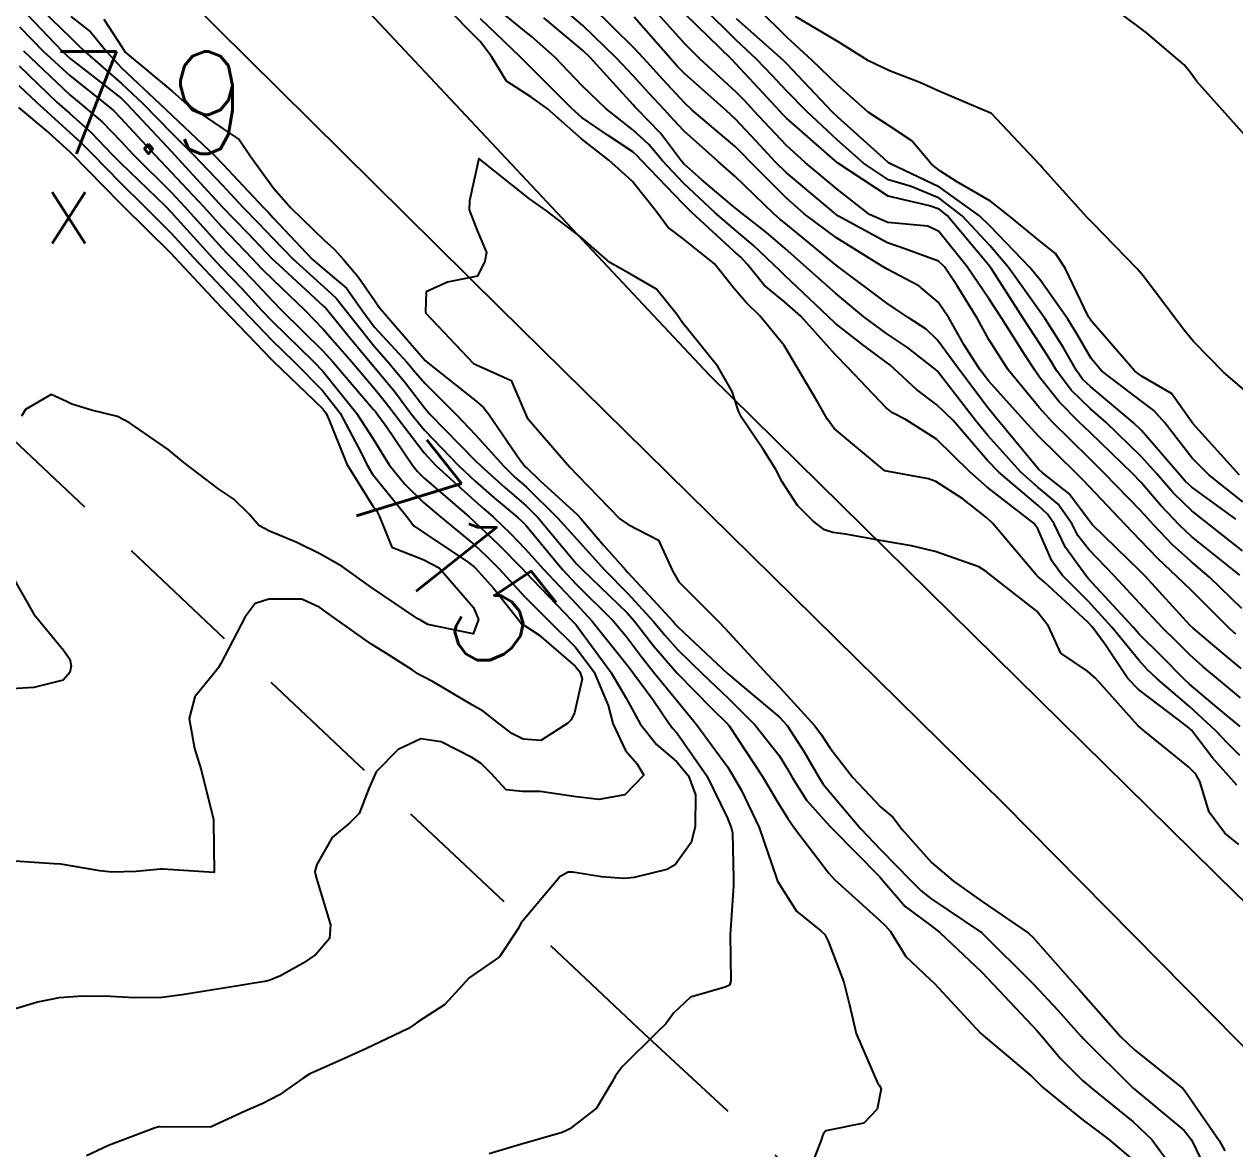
# Model space of a CAD drawing. Header units: metres. Extents: x 298520 to 308411, y 7433745 to 7450750.
# Drawn here: x 300454.88 to 300502.16, y 7448755.3 to 7448799.23 of the extents above; entities that cross this region are included whole.
import ezdxf
from ezdxf.enums import TextEntityAlignment as Align

# ---------------------------------------------------------------- set-up
doc = ezdxf.new("R2010")
doc.units = ezdxf.units.M
doc.header["$LTSCALE"] = 10
doc.linetypes.add('DASHED', pattern=[0.75, 0.5, -0.25])
for name, color, linetype in [('Cotas', 45, 'Continuous'), ('Curvas de Nivel 1m', 11, 'Continuous'), ('Curvas de Nivel 5m', 15, 'Continuous'), ('Linha Férrea', 251, 'TRACKS'), ('Pontos Cotados', 45, 'Continuous'), ('Vias Secundárias', 230, 'DASHED')]:
    doc.layers.add(name, color=color, linetype=linetype)
doc.styles.add('Style-STANDARD', font='STANDARD.shx')
doc.linetypes.add('TRACKS', pattern='A,0.15,[130,ltypeshp.shx,S=0.25,R=0,X=0,Y=0],0.15', length=0.3)

# ---------------------------------------------------------------- blocks, each defined once
blk = doc.blocks.new('ELVTXT_82')
at = {"layer": 'Pontos Cotados', "linetype": 'Continuous', "style": 'Style-STANDARD'}
for s, height, p in [('717.9', 4, (0, 4)), ('x', 3, (0, 0))]:
    blk.add_text(s, height=height, dxfattribs=at).set_placement(p, align=Align.MIDDLE_CENTER)

msp = doc.modelspace()

# ---------------------------------------------------------------- linework, layer by layer
at = {"layer": 'Curvas de Nivel 1m', "flags": 128}
for points, elevation in [([(300454.71, 7448799.904), (300456.365, 7448798.173), (300456.689, 7448797.876), (300457.847, 7448796.981), (300458.666, 7448796.339), (300458.877, 7448796.138), (300460.644, 7448794.245), (300460.757, 7448794.119), (300462.613, 7448792.1), (300463.601, 7448791.083), (300464.571, 7448790.07), (300464.828, 7448789.83), (300466.575, 7448788.221), (300466.661, 7448788.136), (300466.735, 7448788.048), (300467.564, 7448787.033), (300468.398, 7448786.031), (300468.541, 7448785.859), (300469.365, 7448784.852), (300470, 7448784.008), (300470.513, 7448783.371), (300471.836, 7448781.987), (300472.487, 7448781.378), (300473.237, 7448780.725), (300474.167, 7448779.955), (300474.329, 7448779.81), (300474.47, 7448779.656), (300475.907, 7448777.935), (300476.444, 7448777.361), (300477.891, 7448775.915), (300478.417, 7448775.289), (300479.008, 7448774.5), (300479.489, 7448773.894), (300480.387, 7448772.798), (300481.143, 7448771.872), (300482.356, 7448770.203), (300482.574, 7448769.858), (300482.899, 7448769.303), (300483.591, 7448767.847), (300484.265, 7448765.879), (300484.274, 7448765.84), (300484.302, 7448765.754), (300485.046, 7448764.584), (300485.992, 7448763.814), (300486.148, 7448763.678), (300486.279, 7448763.409), (300486.892, 7448761.804), (300487.12, 7448760.931), (300487.375, 7448759.799), (300488.214, 7448757.878), (300488.246, 7448757.822), (300488.27, 7448757.789), (300488.35, 7448757.649), (300488.199, 7448756.852), (300487.679, 7448756.307), (300486.186, 7448755.997), (300486.101, 7448755.894), (300486.065, 7448755.812), (300486.003, 7448755.635), (300485.304, 7448753.823)], 711), ([(300502.24, 7448769.509), (300502.143, 7448769.623), (300501.297, 7448770.571), (300500.469, 7448771.649), (300500.374, 7448771.75), (300499.969, 7448772.064), (300498.396, 7448773.237), (300497.991, 7448773.674), (300497.097, 7448775.002), (300496.598, 7448775.688), (300496.426, 7448775.878), (300494.727, 7448777.438), (300494.452, 7448777.675), (300494.408, 7448777.72), (300494.124, 7448778.055), (300492.698, 7448779.738), (300492.475, 7448779.949), (300491.542, 7448780.69), (300490.489, 7448781.37), (300490.199, 7448781.473), (300488.493, 7448781.79), (300486.517, 7448783.436), (300486.236, 7448783.813), (300485.864, 7448784.482), (300485.07, 7448785.825), (300484.556, 7448786.674), (300483.615, 7448787.844), (300483.08, 7448788.354), (300482.584, 7448788.932), (300481.845, 7448789.867), (300480.603, 7448790.864), (300480.016, 7448791.298), (300479.583, 7448791.895), (300478.631, 7448793.1), (300477.713, 7448793.919), (300476.651, 7448794.758), (300475.302, 7448795.944), (300474.667, 7448796.395), (300473.718, 7448797.009), (300473.126, 7448797.973), (300472.691, 7448798.551), (300471.262, 7448799.995)], 708), ([(300502.407, 7448774.066), (300501.556, 7448774.775), (300500.531, 7448775.639), (300500.424, 7448775.743), (300498.666, 7448777.667), (300498.56, 7448777.775), (300498.455, 7448777.878), (300496.594, 7448779.689), (300496.475, 7448779.85), (300495.681, 7448780.898), (300494.644, 7448781.718), (300494.495, 7448781.848), (300492.93, 7448783.736), (300492.528, 7448784.234), (300491.381, 7448785.752), (300490.554, 7448786.888), (300490.112, 7448787.32), (300489.406, 7448787.777), (300488.904, 7448788.113), (300488.578, 7448788.339), (300486.608, 7448789.81), (300486.593, 7448789.822), (300486.545, 7448789.859), (300484.609, 7448791.444), (300484.396, 7448791.619), (300484.146, 7448791.837), (300482.634, 7448793.294), (300481.984, 7448793.867), (300480.655, 7448795.05), (300480.258, 7448795.485), (300479.891, 7448795.892), (300479.29, 7448796.521), (300478.676, 7448797.198), (300477.997, 7448797.917), (300476.702, 7448799.18), (300475.813, 7448799.939)], 712), ([(300502.204, 7448775.406), (300501.961, 7448775.625), (300500.445, 7448777.135), (300499.911, 7448777.648), (300499.156, 7448778.356), (300498.467, 7448779.072), (300497.888, 7448779.676), (300496.488, 7448781.163), (300496.233, 7448781.437), (300495.962, 7448781.698), (300494.514, 7448783.128), (300493.963, 7448783.726), (300492.539, 7448785.301), (300492.2, 7448785.743), (300491.584, 7448786.719), (300490.996, 7448787.756), (300490.572, 7448788.373), (300489.823, 7448789.009), (300488.592, 7448789.668), (300488.364, 7448789.792), (300486.604, 7448790.89), (300485.343, 7448791.823), (300484.622, 7448792.459), (300483.233, 7448793.851), (300482.946, 7448794.155), (300482.649, 7448794.452), (300480.972, 7448795.877), (300480.666, 7448796.166), (300479.837, 7448797.055), (300479.073, 7448797.904), (300478.689, 7448798.311), (300477.052, 7448799.927)], 713), ([(300502.203, 7448779.895), (300500.488, 7448781.152), (300500.231, 7448781.384), (300500.003, 7448781.647), (300498.518, 7448783.355), (300498.196, 7448783.673), (300496.537, 7448785.061), (300496.213, 7448785.369), (300495.982, 7448785.698), (300495.461, 7448786.615), (300494.754, 7448787.717), (300494.567, 7448787.993), (300493.325, 7448789.733), (300492.601, 7448790.593), (300491.517, 7448791.751), (300490.623, 7448792.438), (300489.522, 7448792.885), (300488.633, 7448793.156), (300487.665, 7448793.8), (300486.652, 7448794.703), (300485.45, 7448795.822), (300484.671, 7448796.613), (300484.084, 7448797.246), (300483.492, 7448797.848), (300482.694, 7448798.607), (300481.411, 7448799.873)], 717), ([(300502.345, 7448781.621), (300500.523, 7448783.64), (300499.69, 7448784.808), (300498.541, 7448785.475), (300498.255, 7448785.673), (300496.562, 7448787.637), (300496.54, 7448787.668), (300496.528, 7448787.691), (300496.454, 7448787.803), (300495.533, 7448789.706), (300495.162, 7448790.275), (300494.603, 7448790.722), (300493.366, 7448791.732), (300492.622, 7448792.316), (300491.297, 7448793.089), (300490.639, 7448793.501), (300490.311, 7448793.765), (300489.548, 7448794.673), (300488.658, 7448795.26), (300487.839, 7448795.798), (300486.673, 7448796.831), (300485.645, 7448797.82), (300484.696, 7448798.705), (300483.54, 7448799.848)], 719), ([(300456.707, 7448799.534), (300457.47, 7448798.928), (300458.104, 7448798.149), (300458.684, 7448797.522), (300460.179, 7448796.125), (300460.658, 7448795.659), (300462.309, 7448794.103), (300462.638, 7448793.77), (300464.228, 7448792.076), (300464.418, 7448791.88), (300464.609, 7448791.673), (300466.122, 7448790.055), (300466.589, 7448789.662), (300467.47, 7448788.925), (300468.097, 7448788.035), (300468.563, 7448787.399), (300469.84, 7448786.011), (300470.161, 7448785.627), (300470.535, 7448785.193), (300471.745, 7448783.988), (300472.511, 7448783.192), (300473.611, 7448781.963), (300474.061, 7448781.529), (300474.485, 7448781.155), (300475.716, 7448779.938), (300476.465, 7448779.112), (300477.545, 7448777.919), (300478.439, 7448777.003), (300479.457, 7448775.894), (300479.895, 7448775.365), (300480.412, 7448774.792), (300481.354, 7448773.87), (300482.388, 7448772.889), (300483.428, 7448771.849), (300484.361, 7448770.667), (300484.682, 7448770.161), (300484.867, 7448769.832), (300485.44, 7448768.92), (300486.334, 7448767.918), (300486.441, 7448767.809), (300488.305, 7448765.923), (300488.418, 7448765.788), (300489.289, 7448764.771), (300490.286, 7448764.02), (300490.642, 7448763.756), (300492.268, 7448762.215), (300492.731, 7448761.735), (300494.237, 7448760.137), (300494.435, 7448759.918), (300494.61, 7448759.714), (300495.352, 7448758.831), (300496.216, 7448757.973), (300496.55, 7448757.687), (300498.193, 7448756.36), (300498.922, 7448755.663), (300500.166, 7448753.968)], 709), ([(300457.986, 7448799.431), (300458.695, 7448798.347), (300458.824, 7448798.139), (300460.67, 7448796.596), (300461.231, 7448796.114), (300462.653, 7448795.142), (300463.282, 7448794.723), (300463.705, 7448794.084), (300464.624, 7448792.81), (300465.297, 7448792.063), (300466.6, 7448790.79), (300466.99, 7448790.437), (300467.345, 7448790.039), (300467.922, 7448789.365), (300468.577, 7448788.427), (300468.734, 7448788.187), (300468.875, 7448788.025), (300470.544, 7448786.095), (300470.64, 7448785.999), (300472.528, 7448784.502), (300472.814, 7448784.263), (300473.034, 7448783.972), (300474.25, 7448782.2), (300474.452, 7448781.951), (300474.472, 7448781.93), (300474.493, 7448781.912), (300475.021, 7448781.411), (300476.474, 7448780.076), (300476.617, 7448779.929), (300477.517, 7448778.865), (300478.361, 7448777.911), (300478.451, 7448777.811), (300480.24, 7448775.883), (300480.324, 7448775.784), (300480.421, 7448775.68), (300482.361, 7448773.86), (300482.402, 7448773.824), (300482.612, 7448773.646), (300484.378, 7448772.163), (300484.675, 7448771.835), (300485.345, 7448770.808), (300485.914, 7448769.817), (300486.087, 7448769.551), (300486.347, 7448769.226), (300487.559, 7448767.798), (300488.321, 7448766.99), (300489.527, 7448765.772), (300489.914, 7448765.381), (300490.296, 7448765.08), (300492.283, 7448763.74), (300494.254, 7448761.785), (300494.318, 7448761.719), (300495.251, 7448760.713), (300496.168, 7448759.691), (300496.199, 7448759.657), (300496.232, 7448759.623), (300498.199, 7448757.67), (300498.264, 7448757.617), (300500.188, 7448756.022), (300500.474, 7448755.646), (300501.028, 7448754.494)], 708), ([(300502.363, 7448770.67), (300501.883, 7448771.142), (300501.427, 7448771.634), (300500.387, 7448772.589), (300499.129, 7448773.663), (300498.751, 7448774.01), (300498.41, 7448774.393), (300497.36, 7448775.681), (300496.438, 7448776.694), (300495.424, 7448777.705), (300495.017, 7448778.27), (300494.471, 7448779.518), (300494.331, 7448779.721), (300492.487, 7448781.142), (300491.813, 7448781.747), (300490.512, 7448783.017), (300489.322, 7448783.778), (300488.789, 7448784.05), (300488.528, 7448784.256), (300487.056, 7448785.805), (300486.551, 7448786.329), (300485.217, 7448787.824), (300484.579, 7448788.391), (300483.778, 7448789.035), (300483.116, 7448789.852), (300482.866, 7448790.126), (300482.598, 7448790.363), (300480.962, 7448791.877), (300480.618, 7448792.216), (300478.987, 7448793.905), (300478.824, 7448794.087), (300478.646, 7448794.247), (300477.684, 7448794.888), (300476.66, 7448795.59), (300476.27, 7448795.934), (300474.679, 7448797.532), (300474.466, 7448797.738), (300474.254, 7448797.956), (300472.705, 7448799.436)], 709), ([(300502.392, 7448772.913), (300501.529, 7448773.633), (300500.909, 7448774.143), (300500.412, 7448774.592), (300499.882, 7448775.112), (300499.338, 7448775.656), (300498.437, 7448776.616), (300497.446, 7448777.68), (300496.463, 7448778.708), (300496.038, 7448779.265), (300495.806, 7448779.7), (300495.259, 7448780.487), (300494.487, 7448781.138), (300493.801, 7448781.727), (300492.514, 7448783.168), (300492.038, 7448783.745), (300490.542, 7448785.686), (300490.504, 7448785.722), (300490.459, 7448785.761), (300489.375, 7448786.602), (300488.563, 7448787.154), (300487.674, 7448787.799), (300486.582, 7448788.713), (300485.336, 7448789.823), (300484.599, 7448790.476), (300483.866, 7448791.101), (300482.904, 7448791.856), (300482.616, 7448792.088), (300481.349, 7448793.156), (300480.641, 7448793.776), (300480.551, 7448793.881), (300479.736, 7448794.976), (300478.827, 7448795.908), (300478.746, 7448795.991), (300478.665, 7448796.077), (300476.985, 7448797.927), (300476.687, 7448798.217), (300475.175, 7448799.476)], 711), ([(300502.435, 7448776.405), (300501.177, 7448777.633), (300500.459, 7448778.244), (300499.716, 7448778.902), (300499, 7448779.662), (300498.751, 7448779.942), (300498.479, 7448780.238), (300497.072, 7448781.684), (300496.501, 7448782.249), (300495.018, 7448783.713), (300494.779, 7448783.969), (300494.528, 7448784.253), (300493.313, 7448785.732), (300492.555, 7448786.914), (300492.097, 7448787.745), (300491.319, 7448789.015), (300490.819, 7448789.758), (300490.595, 7448789.977), (300489.281, 7448790.461), (300488.602, 7448790.694), (300486.685, 7448791.736), (300486.613, 7448791.781), (300486.576, 7448791.81), (300484.637, 7448793.432), (300484.221, 7448793.836), (300483.469, 7448794.666), (300482.659, 7448795.517), (300482.291, 7448795.864), (300480.677, 7448797.296), (300480.386, 7448797.59), (300480.12, 7448797.888), (300478.707, 7448799.508)], 714), ([(300502.463, 7448778.663), (300501.228, 7448779.632), (300500.479, 7448780.226), (300499.755, 7448780.92), (300499.115, 7448781.661), (300498.503, 7448782.348), (300497.126, 7448783.684), (300496.528, 7448784.202), (300495.768, 7448784.934), (300495.194, 7448785.71), (300494.949, 7448786.116), (300494.553, 7448786.741), (300493.91, 7448787.727), (300492.659, 7448789.673), (300492.613, 7448789.74), (300492.593, 7448789.764), (300490.924, 7448791.757), (300490.617, 7448792.01), (300490.245, 7448792.139), (300488.624, 7448792.512), (300486.643, 7448793.81), (300484.66, 7448795.561), (300484.525, 7448795.696), (300484.398, 7448795.834), (300483.562, 7448796.737), (300482.681, 7448797.679), (300482.505, 7448797.862), (300480.709, 7448799.607)], 716), ([(300502.482, 7448780.573), (300501.155, 7448781.633), (300500.502, 7448782.278), (300499.432, 7448783.656), (300499.007, 7448784.143), (300498.531, 7448784.498), (300496.951, 7448785.686), (300496.548, 7448786.172), (300495.993, 7448787.135), (300495.636, 7448787.704), (300494.585, 7448789.202), (300494.161, 7448789.724), (300492.609, 7448791.342), (300492.19, 7448791.744), (300490.63, 7448792.869), (300488.695, 7448793.789), (300488.661, 7448793.808), (300488.643, 7448793.821), (300488.443, 7448793.994), (300486.661, 7448795.596), (300486.44, 7448795.812), (300484.681, 7448797.669), (300484.604, 7448797.754), (300484.521, 7448797.832), (300482.707, 7448799.445)], 718), ([(300502.655, 7448794.78), (300501.9, 7448795.628), (300500.676, 7448796.996), (300500.413, 7448797.377), (300500.187, 7448797.647), (300498.701, 7448798.905), (300497.679, 7448799.68)], 721), ([(300454.702, 7448799.125), (300455.621, 7448798.181), (300456.679, 7448797.209), (300458.018, 7448796.15), (300458.37, 7448795.854), (300458.657, 7448795.563), (300459.976, 7448794.127), (300460.633, 7448793.441), (300461.876, 7448792.107), (300462.605, 7448791.315), (300463.196, 7448790.688), (300463.787, 7448790.082), (300464.179, 7448789.667), (300464.585, 7448789.258), (300465.841, 7448788.057), (300466.562, 7448787.322), (300467.674, 7448786.039), (300468.533, 7448785.026), (300468.981, 7448784.477), (300469.331, 7448784.018), (300470.5, 7448782.489), (300470.958, 7448781.995), (300472.479, 7448780.608), (300472.816, 7448780.314), (300473.213, 7448779.969), (300473.864, 7448779.356), (300474.461, 7448778.723), (300475.16, 7448777.943), (300476.433, 7448776.595), (300477.051, 7448775.924), (300478.406, 7448774.231), (300478.547, 7448774.05), (300478.657, 7448773.906), (300479.432, 7448772.85), (300480.079, 7448771.884), (300480.212, 7448771.723), (300480.37, 7448771.55), (300481.54, 7448769.868), (300482.337, 7448768.238), (300482.491, 7448767.858), (300482.55, 7448767.637), (300482.581, 7448765.857), (300482.582, 7448765.576), (300482.46, 7448763.858), (300482.453, 7448763.686), (300482.479, 7448761.858), (300482.426, 7448761.692), (300482.259, 7448761.614), (300480.9, 7448761.227), (300480.244, 7448760.599), (300479.938, 7448760.184), (300479.624, 7448759.889), (300478.219, 7448758.49), (300477.975, 7448758.153), (300477.849, 7448757.914), (300477.231, 7448756.886), (300476.185, 7448756.082), (300476.089, 7448756.027), (300475.887, 7448755.934), (300474.178, 7448755.446), (300473.036, 7448755.11)], 712), ([(300454.855, 7448798.188), (300456.667, 7448796.469), (300457.033, 7448796.164), (300457.921, 7448795.417), (300458.648, 7448794.66), (300459.14, 7448794.135), (300460.621, 7448792.667), (300461.146, 7448792.115), (300462.597, 7448790.501), (300462.79, 7448790.292), (300462.985, 7448790.094), (300463.778, 7448789.275), (300464.576, 7448788.422), (300464.923, 7448788.066), (300466.549, 7448786.473), (300466.939, 7448786.046), (300468.524, 7448784.185), (300468.597, 7448784.102), (300468.648, 7448784.028), (300469.014, 7448783.524), (300470.044, 7448782.007), (300470.243, 7448781.756), (300470.488, 7448781.517), (300472.265, 7448779.982), (300472.471, 7448779.794), (300473.4, 7448778.903), (300474.347, 7448777.952), (300474.451, 7448777.844), (300476.283, 7448775.931), (300476.421, 7448775.776), (300477.795, 7448773.916), (300478.388, 7448772.908), (300478.933, 7448771.902), (300479.57, 7448771.097), (300480.358, 7448770.436), (300480.829, 7448769.875), (300481.094, 7448769.124), (300481.085, 7448767.872), (300480.93, 7448767.268), (300480.311, 7448766.4), (300479.981, 7448766.211), (300478.699, 7448765.904), (300478.302, 7448765.857), (300477.433, 7448765.919), (300476.306, 7448766.108), (300476.125, 7448766.113), (300475.814, 7448765.937), (300474.285, 7448764.129), (300474.228, 7448764.016), (300474.206, 7448763.961), (300473.438, 7448762.802), (300472.263, 7448761.98), (300471.303, 7448760.934), (300470.237, 7448760.251), (300470.094, 7448760.143), (300469.891, 7448760.005), (300468.225, 7448759.2), (300467.42, 7448758.839), (300466.216, 7448758.311), (300466.041, 7448758.225), (300465.776, 7448758.054), (300464.852, 7448757.414), (300464.198, 7448757.074), (300463.504, 7448756.77), (300462.184, 7448756.163), (300462.135, 7448756.149), (300460.184, 7448756.164), (300460.143, 7448756.161), (300459.99, 7448756.123), (300458.176, 7448755.433), (300457.308, 7448755.022)], 713), ([(300454.684, 7448797.599), (300456.17, 7448796.175), (300456.659, 7448795.746), (300457.499, 7448795.005), (300458.316, 7448794.145), (300458.638, 7448793.812), (300460.393, 7448792.122), (300460.611, 7448791.896), (300462.23, 7448790.104), (300462.589, 7448789.721), (300463.387, 7448788.894), (300464.138, 7448788.077), (300464.566, 7448787.629), (300466.176, 7448786.054), (300466.539, 7448785.675), (300467.861, 7448784.037), (300468.508, 7448783.034), (300469.137, 7448782.02), (300469.741, 7448781.267), (300470.478, 7448780.552), (300471.14, 7448779.993), (300472.462, 7448778.893), (300472.941, 7448778.456), (300473.417, 7448777.966), (300474.437, 7448776.868), (300475.357, 7448775.941), (300476.413, 7448774.902), (300477.147, 7448773.923), (300477.689, 7448772.612), (300477.867, 7448771.915), (300478.362, 7448770.865), (300478.804, 7448770.35), (300479.084, 7448769.899), (300478.345, 7448769.133), (300477.318, 7448768.945), (300476.344, 7448769.062), (300475.03, 7448769.259), (300474.346, 7448769.264), (300473.706, 7448769.319), (300473.121, 7448769.968), (300472.73, 7448770.347), (300472.362, 7448770.584), (300471.159, 7448771.204), (300470.373, 7448771.311), (300469.481, 7448770.898), (300468.631, 7448770.026), (300468.346, 7448769.37), (300467.969, 7448768.402), (300467.601, 7448768.037), (300466.903, 7448767.465), (300466.308, 7448766.412), (300466.228, 7448766.127), (300466.24, 7448766.051), (300466.301, 7448765.856), (300466.846, 7448764.044), (300466.803, 7448763.52), (300466.271, 7448762.89), (300465.774, 7448762.549), (300464.896, 7448762.064), (300464.448, 7448761.88), (300464.259, 7448761.834), (300462.757, 7448761.591), (300462.254, 7448761.514), (300461.043, 7448761.32), (300460.249, 7448761.205), (300459.19, 7448761.195), (300458.249, 7448761.244), (300457.152, 7448761.258), (300456.248, 7448761.196), (300455.398, 7448761.026), (300454.24, 7448760.68)], 714), ([(300454.661, 7448795.971), (300455.843, 7448794.986), (300456.644, 7448794.265), (300456.694, 7448794.22), (300456.744, 7448794.168), (300458.615, 7448792.255), (300458.728, 7448792.139), (300460.595, 7448790.3), (300460.769, 7448790.118), (300462.574, 7448788.183), (300462.615, 7448788.141), (300462.653, 7448788.099), (300464.544, 7448786.13), (300464.606, 7448786.069), (300466.525, 7448784.219), (300466.663, 7448784.049), (300466.797, 7448783.769), (300467.486, 7448782.04), (300468.477, 7448780.424), (300468.652, 7448780.205), (300468.747, 7448780.026), (300469.241, 7448778.798), (300470.456, 7448778.324), (300471.081, 7448777.994), (300472.43, 7448776.44), (300472.625, 7448775.977), (300472.417, 7448775.421), (300470.642, 7448775.777), (300470.422, 7448775.915), (300470.368, 7448775.946), (300470.259, 7448776.002), (300468.441, 7448777.226), (300467.294, 7448778.042), (300466.458, 7448778.534), (300465.532, 7448778.99), (300464.466, 7448779.428), (300464.041, 7448779.649), (300463.681, 7448780.082), (300463.066, 7448780.679), (300462.483, 7448781.064), (300461.12, 7448782.114), (300460.5, 7448782.615), (300458.99, 7448783.661), (300458.519, 7448783.905), (300457.503, 7448784.155), (300456.746, 7448784.387), (300456.526, 7448784.49), (300455.938, 7448784.767), (300454.924, 7448784.186), (300454.78, 7448783.926)], 716), ([(300502.326, 7448767.182), (300501.77, 7448767.628), (300501.159, 7448768.456), (300500.793, 7448769.643), (300500.639, 7448769.929), (300500.359, 7448770.222), (300498.569, 7448771.668), (300498.376, 7448771.843), (300496.721, 7448773.687), (300496.406, 7448773.958), (300495.364, 7448774.657), (300494.882, 7448775.713), (300494.432, 7448776.297), (300492.592, 7448777.739), (300492.454, 7448777.851), (300492.16, 7448778.039), (300490.462, 7448778.639), (300489.542, 7448778.852), (300488.465, 7448779.033), (300486.963, 7448779.31), (300486.469, 7448779.374), (300486.134, 7448779.479), (300485.692, 7448779.822), (300485.085, 7448780.436), (300484.488, 7448781.359), (300484.237, 7448781.843), (300483.751, 7448782.6), (300482.903, 7448783.854), (300482.783, 7448784.113), (300482.533, 7448784.889), (300481.968, 7448785.866), (300480.569, 7448787.602), (300480.383, 7448787.883), (300479.574, 7448788.886), (300478.588, 7448789.45), (300477.756, 7448789.918), (300476.603, 7448790.919), (300475.285, 7448791.943), (300474.62, 7448792.411), (300472.643, 7448793.98), (300472.275, 7448792.327), (300472.253, 7448791.984), (300472.604, 7448791.107), (300472.937, 7448790.315), (300472.873, 7448789.976), (300472.587, 7448789.391), (300471.417, 7448789.159), (300470.581, 7448788.774), (300470.547, 7448788), (300470.572, 7448787.946), (300472.432, 7448785.981), (300472.542, 7448785.919), (300473.896, 7448785.319), (300474.479, 7448783.951), (300474.521, 7448783.854), (300476.196, 7448781.933), (300476.49, 7448781.618), (300478.143, 7448779.913), (300478.471, 7448779.688), (300479.654, 7448779.081), (300480.195, 7448777.884), (300480.446, 7448777.447), (300482.038, 7448775.864), (300482.419, 7448775.462), (300483.895, 7448773.845), (300484.395, 7448773.323), (300485.765, 7448771.819), (300486.02, 7448771.466), (300486.364, 7448770.948), (300487.247, 7448769.801), (300488.341, 7448768.648), (300488.809, 7448768.254), (300489.174, 7448767.777), (300490.314, 7448766.482), (300491.18, 7448765.751), (300492.295, 7448764.955), (300494.107, 7448763.722), (300494.281, 7448763.565), (300495.924, 7448761.695), (300496.079, 7448761.521), (300496.249, 7448761.329), (300497.706, 7448759.675), (300498.228, 7448759.174), (300500.135, 7448757.651), (300500.212, 7448757.567), (300501.551, 7448755.629), (300501.78, 7448755.227)], 707), ([(300454.444, 7448777.603), (300455.258, 7448776.182), (300456.409, 7448774.775), (300456.663, 7448774.424), (300456.708, 7448774.167), (300456.656, 7448773.912), (300456.397, 7448773.609), (300455.252, 7448773.323), (300454.394, 7448773.274)], 716)]:
    msp.add_lwpolyline(points, dxfattribs=dict(at, elevation=elevation))
at = {"layer": 'Curvas de Nivel 5m', "flags": 128}
for points, elevation in [([(300455.18, 7448800.185), (300456.698, 7448798.693), (300456.965, 7448798.435), (300457.253, 7448798.162), (300458.674, 7448796.911), (300459.514, 7448796.131), (300460.651, 7448794.976), (300461.504, 7448794.111), (300462.626, 7448792.942), (300463.425, 7448792.088), (300464.01, 7448791.482), (300464.601, 7448790.855), (300465.37, 7448790.062), (300466.582, 7448788.978), (300467.066, 7448788.531), (300467.454, 7448788.041), (300468.552, 7448786.651), (300469.108, 7448786.022), (300469.758, 7448785.234), (300470.525, 7448784.237), (300470.727, 7448783.998), (300472.496, 7448782.19), (300472.713, 7448781.977), (300473.654, 7448781.132), (300474.478, 7448780.425), (300474.96, 7448779.945), (300476.455, 7448778.158), (300476.667, 7448777.928), (300478.428, 7448776.238), (300478.721, 7448775.906), (300479.465, 7448774.946), (300480.385, 7448773.88), (300480.403, 7448773.859), (300481.716, 7448772.533), (300482.373, 7448771.87), (300482.409, 7448771.823), (300483.721, 7448769.846), (300484.342, 7448768.786), (300484.7, 7448768.198), (300484.965, 7448767.831), (300486.307, 7448766.062), (300486.541, 7448765.808), (300488.287, 7448764.229), (300488.516, 7448764.017), (300488.716, 7448763.784), (300489.309, 7448762.811), (300490.264, 7448761.909), (300490.435, 7448761.758), (300492.234, 7448759.824), (300492.321, 7448759.739), (300494.217, 7448758.14), (300494.429, 7448757.931), (300494.655, 7448757.713), (300496.194, 7448756.455), (300497.229, 7448755.68), (300498.175, 7448754.873)], 710), ([(300502.376, 7448771.795), (300501.479, 7448772.541), (300500.4, 7448773.455), (300500.191, 7448773.652), (300499.306, 7448774.551), (300498.42, 7448775.421), (300498.188, 7448775.672), (300496.451, 7448777.571), (300496.344, 7448777.692), (300495.553, 7448778.793), (300495.103, 7448779.711), (300494.851, 7448780.089), (300494.48, 7448780.425), (300492.947, 7448781.735), (300492.5, 7448782.188), (300491.163, 7448783.754), (300490.529, 7448784.368), (300489.728, 7448784.966), (300488.851, 7448785.785), (300488.687, 7448785.931), (300488.547, 7448786.033), (300487.681, 7448786.673), (300486.569, 7448787.546), (300486.281, 7448787.813), (300484.589, 7448789.413), (300484.374, 7448789.617), (300484.159, 7448789.837), (300483.357, 7448790.605), (300482.607, 7448791.227), (300481.868, 7448791.867), (300480.63, 7448793.017), (300479.814, 7448793.892), (300479.276, 7448794.527), (300478.655, 7448795.105), (300477.606, 7448795.921), (300476.672, 7448796.829), (300475.609, 7448797.941), (300474.695, 7448798.748), (300473.189, 7448799.973)], 710), ([(300502.362, 7448777.713), (300500.469, 7448779.225), (300500.25, 7448779.423), (300500.02, 7448779.647), (300499.266, 7448780.444), (300498.49, 7448781.341), (300498.186, 7448781.673), (300496.517, 7448783.287), (300496.07, 7448783.697), (300495.3, 7448784.478), (300494.54, 7448785.44), (300494.35, 7448785.722), (300493.981, 7448786.293), (300493.069, 7448787.735), (300492.574, 7448788.486), (300491.704, 7448789.749), (300490.607, 7448791.128), (300490.178, 7448791.336), (300488.61, 7448791.483), (300487.891, 7448791.797), (300486.628, 7448792.79), (300485.379, 7448793.823), (300484.65, 7448794.489), (300483.997, 7448795.18), (300483.381, 7448795.849), (300483.036, 7448796.224), (300482.67, 7448796.59), (300481.274, 7448797.874), (300480.692, 7448798.455), (300479.399, 7448799.9)], 715), ([(300502.536, 7448784.933), (300501.734, 7448785.628), (300500.555, 7448786.832), (300500.188, 7448787.274), (300499.908, 7448787.65), (300498.589, 7448789.404), (300498.354, 7448789.672), (300496.611, 7448791.471), (300496.501, 7448791.581), (300496.381, 7448791.693), (300494.642, 7448793.628), (300494.559, 7448793.721), (300492.663, 7448795.74), (300490.671, 7448796.586), (300489.856, 7448796.954), (300488.679, 7448797.406), (300487.858, 7448797.798), (300486.694, 7448798.525), (300485.005, 7448799.531)], 720), ([(300454.673, 7448796.835), (300455.358, 7448796.183), (300456.651, 7448795.02), (300457.097, 7448794.613), (300457.547, 7448794.156), (300458.626, 7448793.043), (300459.554, 7448792.131), (300460.602, 7448791.077), (300461.507, 7448790.111), (300462.582, 7448788.963), (300463.002, 7448788.519), (300463.406, 7448788.087), (300464.555, 7448786.891), (300465.393, 7448786.062), (300466.532, 7448784.925), (300467.223, 7448784.043), (300468.045, 7448782.489), (300468.256, 7448782.032), (300468.489, 7448781.65), (300469.217, 7448780.756), (300469.805, 7448780.01), (300470.103, 7448779.639), (300470.467, 7448779.39), (300472.231, 7448778.207), (300472.453, 7448778.034), (300472.481, 7448778.007), (300472.509, 7448777.979), (300473.203, 7448777.207), (300474.201, 7448775.953), (300474.293, 7448775.823), (300474.421, 7448775.747), (300474.983, 7448775.378), (300476.405, 7448774.153), (300476.583, 7448773.928), (300476.671, 7448773.656), (300476.379, 7448772.33), (300476.243, 7448772.063), (300476.117, 7448771.933), (300475.055, 7448771.254), (300474.366, 7448771.301), (300473.932, 7448771.52), (300473.356, 7448771.965), (300472.804, 7448772.39), (300472.389, 7448772.634), (300470.858, 7448773.536), (300470.401, 7448773.775), (300470.248, 7448773.849), (300470.029, 7448774.006), (300469.036, 7448774.648), (300468.413, 7448775.022), (300466.992, 7448776.044), (300466.429, 7448776.451), (300465.719, 7448776.771), (300464.433, 7448776.775), (300463.904, 7448776.605), (300463.512, 7448776.084), (300462.561, 7448774.254), (300462.472, 7448774.099), (300462.402, 7448774.013), (300461.546, 7448772.954), (300461.317, 7448772.111), (300461.531, 7448770.943), (300461.792, 7448770.106), (300462.272, 7448768.163), (300462.276, 7448768.101), (300462.303, 7448766.1), (300460.304, 7448766.225), (300460.2, 7448766.226), (300459.256, 7448766.136), (300458.303, 7448766.108), (300457.837, 7448766.155), (300456.307, 7448766.419), (300456.044, 7448766.436), (300454.308, 7448766.546)], 715)]:
    msp.add_lwpolyline(points, dxfattribs=dict(at, elevation=elevation))
at = {"layer": 'Linha Férrea', "flags": 128}
for points in [[(298729.261, 7450749.95), (298734.809, 7450730.65), (298742.343, 7450703.451), (298750.119, 7450676.237), (298757.889, 7450649.199), (298765.189, 7450623.712), (298769.985, 7450606.424), (298776.494, 7450583.287), (298783.055, 7450560.248), (298788.164, 7450542.214), (298793.821, 7450521.584), (298798.125, 7450506.606), (298804.386, 7450484.418), (298809.295, 7450466.837), (298814.551, 7450448.858), (298819.559, 7450431.225), (298826.267, 7450408.649), (298831.926, 7450389.314), (298837.135, 7450370.779), (298842.092, 7450352.398), (298847.802, 7450331.823), (298852.149, 7450316.412), (298858.34, 7450294.769), (298862.969, 7450278.965), (298867.952, 7450260.088), (298870.924, 7450249.95), (298873.722, 7450238.982), (298878.355, 7450222.697), (298882.025, 7450210.358), (298885.603, 7450197.651), (298890.189, 7450181.049), (298894.637, 7450166.006), (298898.995, 7450149.812), (298904.361, 7450131.79), (298908.122, 7450117.709), (298911.93, 7450103.946), (298916.104, 7450089.039), (298920.554, 7450073.399), (298923.212, 7450064.319), (298926.468, 7450052.577), (298930.321, 7450038.956), (298934.723, 7450023.223), (298938.252, 7450011.622), (298941.509, 7449999.193), (298944.399, 7449989.651), (298947.701, 7449977.682), (298952.335, 7449961.49), (298956.967, 7449946.581), (298961.92, 7449929.017), (298965.909, 7449915.258), (298970.082, 7449900.905), (298973.936, 7449887.787), (298977.788, 7449874.853), (298981.549, 7449862.469), (298986.366, 7449847.197), (298989.852, 7449836.37), (298994.575, 7449822.337), (298999.437, 7449807.292), (299004.068, 7449794.269), (299008.7, 7449781.657), (299013.057, 7449770.328), (299018.285, 7449757.718), (299022.322, 7449748.037), (299026.817, 7449737.63), (299031.861, 7449726.852), (299036.814, 7449716.896), (299043.096, 7449705.205), (299047.821, 7449696.534), (299054.335, 7449685.572), (299060.664, 7449675.852), (299069.469, 7449663.104), (299077.541, 7449652.872), (299085.429, 7449643.336), (299089.832, 7449637.784), (299098.728, 7449628.561), (299107.993, 7449618.793), (299117.442, 7449610.031), (299127.077, 7449601.223), (299138.453, 7449591.782), (299150.409, 7449582.651), (299162.779, 7449573.982), (299174.004, 7449567.002), (299185.962, 7449560.295), (299199.698, 7449553.222), (299213.253, 7449547.024), (299227.033, 7449541.5), (299241.999, 7449536.525), (299258.424, 7449531.831), (299277.224, 7449527.814), (299295.935, 7449525.032), (299311.589, 7449523.57), (299326.876, 7449522.883), (299340.975, 7449522.747), (299353.572, 7449523.111), (299369.274, 7449524.069), (299382.826, 7449525.211), (299396.609, 7449526.717), (299414.178, 7449529.501), (299430.969, 7449532.603), (299440.142, 7449534.839), (299451.094, 7449537.487), (299469.666, 7449542.917), (299486.963, 7449547.755), (299510.376, 7449554.83), (299531.414, 7449561.037), (299544.903, 7449564.894), (299559.186, 7449569.068), (299590.197, 7449576.665), (299616.417, 7449582.259), (299645.03, 7449585.805), (299675.251, 7449587.635), (299705.522, 7449586.259), (299732.882, 7449582.825), (299762.581, 7449576.088), (299791.888, 7449566.944), (299816.217, 7449556.896), (299840.774, 7449544.781), (299859.676, 7449534.387), (299878.529, 7449521.308), (299897.376, 7449507.135), (299919.538, 7449486.991), (299927.658, 7449478.626), (299947.133, 7449456.962), (299961.499, 7449437.961), (299971.137, 7449424.784), (299981.869, 7449408.322), (299997.595, 7449383.682), (300016.228, 7449354.96), (300035.864, 7449324.687), (300055.136, 7449295.587), (300073.232, 7449268.397), (300085.868, 7449249.95), (300089.501, 7449244.778), (300101.211, 7449227.647), (300111.197, 7449214.14), (300124.752, 7449194.736), (300135.909, 7449179.759), (300148.296, 7449162.129), (300160.805, 7449144.566), (300173.129, 7449128.481), (300185.523, 7449112.088), (300198.402, 7449095.758), (300207.462, 7449083.98), (300220.094, 7449068.515), (300233.468, 7449051.744), (300246.778, 7449035.349), (300263.478, 7449015.076), (300277.526, 7448998.444), (300292.814, 7448981.501), (300306.688, 7448964.856), (300324.623, 7448944.393), (300340.398, 7448926.517), (300357.9, 7448907.843), (300372.755, 7448891.817), (300392.041, 7448871.054), (300410.717, 7448852.066), (300427.475, 7448834.137), (300439.245, 7448822.858), (300454.898, 7448806.525), (300473.448, 7448788.164), (300493.111, 7448768.808), (300511.705, 7448749.95), (300518.198, 7448743.612), (300525.672, 7448735.984), (300530.889, 7448730.361), (300538.141, 7448723.284), (300543.771, 7448717.624), (300548.924, 7448711.903), (300554.778, 7448706.093), (300562.444, 7448698.573), (300570.483, 7448690.198), (300580.06, 7448680.508), (300590.013, 7448670.628), (300599.102, 7448661.391), (300608.565, 7448651.702), (300616.68, 7448643.32), (300625.581, 7448633.859), (300633.62, 7448625.859), (300641.21, 7448617.858), (300649.582, 7448609.897), (300659.386, 7448599.72), (300667.387, 7448591.231), (300676.098, 7448582.784), (300683.871, 7448574.669), (300691.725, 7448567.153), (300703.33, 7448554.876), (300711.744, 7448546.351), (300718.093, 7448539.767), (300726.506, 7448530.983), (300733.153, 7448523.695), (300741.152, 7448514.418), (300747.426, 7448507.242), (300750.054, 7448504.018), (300758.169, 7448493.99), (300764.854, 7448485.238), (300772.251, 7448475.55), (300781.114, 7448462.855), (300788.178, 7448452.147), (300795.99, 7448439.115), (300802.712, 7448427.661), (300809.137, 7448414.665), (300814.959, 7448402.42), (300819.763, 7448391.601), (300824.722, 7448378.533), (300829.079, 7448366.59), (300833.249, 7448353.858), (300836.592, 7448342.438), (300839.822, 7448330.572), (300842.678, 7448317.912), (300845.758, 7448304.202), (300848.387, 7448291.169), (300849.927, 7448279.903), (300851.843, 7448266.756), (300852.632, 7448254.174), (300852.974, 7448249.95), (300853.718, 7448237.64), (300853.896, 7448226.066), (300854.164, 7448215.145), (300853.836, 7448203.832), (300853.598, 7448192.905), (300852.795, 7448182.25), (300851.991, 7448170.79), (300850.801, 7448159.302), (300849.223, 7448146.768), (300848.151, 7448135.486), (300846.96, 7448124.114), (300845.442, 7448113.546), (300844.222, 7448102.204), (300842.288, 7448090.385), (300840.978, 7448078.33), (300839.608, 7448068.386), (300838.209, 7448056.39), (300836.541, 7448045.166), (300835.023, 7448032.665), (300833.535, 7448020.341), (300832.284, 7448009.205), (300831.094, 7447998.637), (300829.874, 7447985.926), (300828.432, 7447973.713), (300826.546, 7447955.639), (300825.162, 7447943.391), (300824.986, 7447942.247), (300823.836, 7447930.96), (300822.657, 7447919.829), (300821.593, 7447909.075), (300820.243, 7447895.408), (300819.533, 7447885.934), (300818.679, 7447872.07), (300818.298, 7447858.799), (300817.927, 7447851.916), (300817.786, 7447841.862), (300817.933, 7447833.489), (300818.516, 7447815.843), (300820.361, 7447795.876), (300822.449, 7447776.733), (300825.922, 7447758.996), (300827.722, 7447750.217), (300828.687, 7447743.229), (300830.467, 7447731.539), (300833.751, 7447711.152), (300838.977, 7447681.969), (300842.161, 7447664.851), (300846.249, 7447643.566), (300856.898, 7447587.933), (300861.3, 7447564.706), (300863.731, 7447552.015), (300867.081, 7447534.8), (300870.251, 7447518.153), (300879.139, 7447471.406), (300882.717, 7447452.426), (300886.196, 7447433.436), (300890.621, 7447408.952), (300893.065, 7447393.996), (300894.895, 7447382.534), (300896.018, 7447374.923), (300897.056, 7447367.88), (300898.671, 7447355.202), (300899.884, 7447344.173), (300901.155, 7447328.57), (300902.425, 7447306.17), (300902.632, 7447290.927), (300902.643, 7447274.906), (300901.209, 7447249.806), (300899.894, 7447235.454), (300897.424, 7447214.973), (300896.24, 7447207.108, -0.017609), (300893.245, 7447191.067), (300890.79, 7447180.008), (300886.347, 7447162.337), (300883.122, 7447151.267), (300877.521, 7447133.871), (300873.858, 7447123.752), (300865.532, 7447103.056), (300859.822, 7447090.388), (300850.503, 7447071.406), (300846.315, 7447063.106), (300836.805, 7447045.834), (300827.664, 7447031.197), (300815.395, 7447013.014), (300803.069, 7446996.228), (300792.968, 7446983.245), (300781.446, 7446969.292), (300759.63, 7446945.435), (300748.36, 7446933.669), (300737.301, 7446922.447), (300720.178, 7446905.644), (300707.821, 7446893.561), (300697.057, 7446883.028), (300686.376, 7446872.224), (300676.506, 7446862.329), (300660.145, 7446845.845), (300651.989, 7446837.638), (300637.917, 7446823.835), (300624.102, 7446810.419), (300614.955, 7446801.573), (300610.107, 7446796.538), (300599.124, 7446785.64, 0.017844), (300588.776, 7446774.611), (300582.973, 7446768.596), (300572.807, 7446757.15), (300570.635, 7446754.423, -0.018804), (300566.868, 7446749.902, -0.021463), (300565.197, 7446747.771, 0.014089), (300560.744, 7446742.236), (300556.818, 7446737.065), (300549.018, 7446726.402), (300544.903, 7446720.152), (300542.989, 7446717.435), (300540.702, 7446714.014), (300534.516, 7446704.131), (300528.813, 7446694.775), (300525.37, 7446688.688), (300519.775, 7446678.443, 0.017217), (300513.559, 7446666.068), (300510.115, 7446659.471), (300505.35, 7446648.44), (300501.39, 7446638.953, 0.017957), (300498.447, 7446631.125), (300492.383, 7446614.647), (300488.086, 7446600.958), (300484.889, 7446590.082), (300482.448, 7446580.533), (300479.028, 7446566.174), (300474.999, 7446546.195), (300472.245, 7446530.076), (300469.723, 7446510.133), (300467.649, 7446494.09), (300465.343, 7446472.628), (300462.509, 7446448.283), (300460.589, 7446427.75), (300458.173, 7446403.459), (300455.716, 7446377.743), (300453.679, 7446357.578), (300451.179, 7446331.957), (300448.408, 7446302.907), (300446.096, 7446278.461), (300443.948, 7446255.986), (300443.327, 7446249.95), (300441.921, 7446236.026), (300439.714, 7446214.959), (300437.145, 7446189.663), (300434.772, 7446164.489), (300432.986, 7446145.942), (300427.675, 7446092.019), (300425.457, 7446069.071), (300422.052, 7446034.05), (300420.454, 7446017.74), (300416.946, 7445981.751), (300414.159, 7445952.95), (300410.686, 7445916.311), (300408.437, 7445891.812), (300405.718, 7445868.171), (300403.766, 7445842.739), (300401.654, 7445818.651), (300400.337, 7445806.143), (300399.876, 7445801.282), (300399.266, 7445794.558)], [(298905.363, 7450145.031), (298910.207, 7450124.873), (298915.002, 7450108.012), (298921.739, 7450085.266), (298926.98, 7450064.83), (298931.003, 7450051.742), (298934.224, 7450039.953), (298937.65, 7450027.983), (298940.458, 7450017.786), (298943.206, 7450008.624), (298945.866, 7449998.811), (298948.85, 7449988.084), (298952.218, 7449977.183), (298954.849, 7449967.637), (298957.892, 7449956.733), (298961.763, 7449943.848), (298964.896, 7449932.558), (298968.973, 7449920.293), (298972.372, 7449908.382), (298975.8, 7449896.208), (298979.287, 7449884.682), (298982.035, 7449875.079), (298985.463, 7449863.464), (298988.891, 7449853.475), (298994.252, 7449836.792), (298999.642, 7449820.007), (299004.122, 7449806.223), (299009.577, 7449791.55), (299017.072, 7449771.922), (299023.852, 7449755.78), (299031.351, 7449735.099), (299042.615, 7449714.768), (299049.157, 7449702.257), (299057.947, 7449687.795), (299067.128, 7449674.025), (299074.388, 7449663.764), (299083.266, 7449652.271), (299093.226, 7449640.21), (299104.865, 7449628.3), (299116.059, 7449616.929), (299127.188, 7449606.965), (299134.846, 7449600.398), (299146.061, 7449590.999), (299159.8, 7449581.134), (299172.881, 7449572.672), (299188.754, 7449563.553), (299203.487, 7449555.781), (299219.692, 7449548.782), (299229.285, 7449544.979), (299249.695, 7449538.196), (299264.418, 7449534.22), (299286.841, 7449530.183), (299305.276, 7449527.832), (299319.472, 7449527.113), (299340.209, 7449526.73), (299362.575, 7449527.496), (299380.335, 7449528.889), (299402.027, 7449531.43), (299418.393, 7449534.55), (299439.271, 7449538.773), (299455.546, 7449542.61), (299468.219, 7449546.447), (299486.071, 7449551.679), (299502.678, 7449556.429), (299521.873, 7449562.476), (299544.903, 7449569.511), (299558.765, 7449572.874), (299572.65, 7449576.475), (299589.389, 7449580.647), (299603.615, 7449583.903), (299623.713, 7449587.445), (299640.449, 7449589.67), (299657.813, 7449590.983), (299675.925, 7449591.554), (299694.255, 7449591.042), (299708.541, 7449590.126), (299722.182, 7449588.244), (299738.919, 7449585.56), (299759.653, 7449580.821), (299775.25, 7449576.474), (299786.436, 7449572.94), (299797.015, 7449569.282), (299807.003, 7449565.52), (299816.424, 7449561.561), (299823.596, 7449557.979), (299834.148, 7449553.022), (299842.943, 7449548.641), (299850.946, 7449544.045), (299857.58, 7449540.07), (299867.592, 7449534.039), (299879.685, 7449526.144), (299888.765, 7449519.647), (299901.686, 7449509.708), (299911.305, 7449500.703), (299920.635, 7449492.515), (299928.708, 7449484.626), (299935.814, 7449476.733), (299943.925, 7449467.258), (299951.104, 7449459.003), (299957.671, 7449450.784), (299963.484, 7449442.67), (299970.77, 7449432.303), (299976.475, 7449423.904), (299982.432, 7449414.862), (299988.891, 7449404.85), (299995.852, 7449394.443), (300002.312, 7449383.928), (300010.887, 7449370.223), (300018.781, 7449358.239), (300026.569, 7449345.892), (300033.388, 7449335.88), (300041.176, 7449324.037), (300049.358, 7449311.838), (300057.288, 7449299.745), (300065.47, 7449287.364), (300073.508, 7449275.701), (300081.011, 7449264.541), (300090.196, 7449251.298), (300091.164, 7449249.95), (300100.525, 7449236.167), (300109.403, 7449223.951), (300117.162, 7449213.187), (300127.336, 7449198.457), (300139.6, 7449181.446), (300149.952, 7449166.72), (300159.813, 7449153.466), (300168.75, 7449141.382), (300179.779, 7449126.346), (300190.932, 7449112.414), (300203.876, 7449095.222), (300217.308, 7449078.587), (300230.374, 7449062.005), (300242.887, 7449046.162), (300256.877, 7449029.774), (300272.777, 7449010.921), (300288.309, 7448992.868), (300306.303, 7448971.97), (300322.512, 7448953.54), (300337.055, 7448937.024), (300349.196, 7448923.521), (300363.433, 7448907.803), (300372.178, 7448898.27), (300387.649, 7448881.624), (300402.322, 7448866.086), (300417.298, 7448851.105), (300428.763, 7448838.962), (300440.716, 7448827.379), (300454.398, 7448813.148), (300467.461, 7448800.639), (300481.638, 7448785.533), (300502.227, 7448765.254), (300514.06, 7448753.852), (300517.826, 7448749.95), (300528.275, 7448738.976), (300540.783, 7448726.333), (300551.364, 7448715.261), (300568.358, 7448698.083), (300580.431, 7448686.447), (300591.073, 7448675.242), (300605.822, 7448659.996), (300619.827, 7448645.871), (300631.531, 7448633.85), (300641.93, 7448623.388), (300651.196, 7448614.132), (300663.21, 7448601.736), (300675.654, 7448588.967), (300686.366, 7448579.136), (300697.132, 7448567.001), (300714.307, 7448549.82), (300728.065, 7448535.254), (300742.189, 7448519.954), (300754.02, 7448506), (300763.608, 7448493.67), (300772.134, 7448482.969), (300781.594, 7448469.905), (300789.873, 7448457.453), (300798.087, 7448444.138), (300806.367, 7448430.378), (300809.353, 7448423.731), (300815.826, 7448410.715), (300822.176, 7448396.83), (300827.777, 7448382.459), (300832.26, 7448369.325), (300838.297, 7448352.647), (300842.655, 7448335.903), (300846.951, 7448318.72), (300850.061, 7448305.153), (300853.485, 7448286.05), (300855.912, 7448269.922), (300857.341, 7448249.95), (300858.33, 7448231.606), (300857.942, 7448206.205), (300856.925, 7448178.368), (300854.333, 7448156.855), (300851.333, 7448129.708), (300849.095, 7448108.502), (300845.739, 7448085.317), (300843.044, 7448064.17), (300840.396, 7448043.097), (300838.567, 7448030.951), (300837.041, 7448016.016), (300835.11, 7447994.958), (300832.975, 7447975.28), (300830.738, 7447953.623), (300829.108, 7447937.188), (300828.366, 7447933.435), (300827.045, 7447924.743), (300825.629, 7447910.191), (300824.268, 7447895.589), (300822.966, 7447881.617), (300821.953, 7447863.074), (300821.73, 7447846.352), (300821.738, 7447838.346), (300822.298, 7447822.796), (300823.264, 7447806.625), (300824.128, 7447792.391), (300826.211, 7447777.691), (300829.715, 7447760.435), (300831.501, 7447751.07), (300833.495, 7447738.255), (300836.415, 7447720.056), (300862.711, 7447579.549), (300879.787, 7447489.912), (300882.904, 7447473.371), (300886.736, 7447453.399), (300891.84, 7447425.61), (300894.824, 7447408.419), (300897.501, 7447392.308), (300900.259, 7447374.699), (300902.627, 7447356.768), (300903.989, 7447344.999), (300904.86, 7447335.88), (300905.847, 7447322.28), (300906.291, 7447313.022), (300906.573, 7447308.418), (300906.759, 7447298.893), (300906.88, 7447292.725, -0.006984), (300906.844, 7447284.829), (300906.695, 7447276.838), (300906.36, 7447267.883), (300905.744, 7447256.667), (300905.23, 7447249.95), (300904.292, 7447239.525), (300903.012, 7447227.25), (300901.034, 7447212.309), (300899.543, 7447202.921, -0.011988), (300897.909, 7447194.02), (300894.997, 7447180.769), (300891.356, 7447165.387), (300887.457, 7447151.115), (300883.301, 7447137.652), (300876.75, 7447119.219), (300874.099, 7447111.988), (300871.749, 7447106.138, -0.018309), (300868.914, 7447099.764, 0.011681), (300865.826, 7447093.061), (300860.469, 7447081.825), (300851.72, 7447064.422), (300846.208, 7447053.937), (300843.033, 7447048.479), (300836.89, 7447038.137), (300827.206, 7447022.921), (300821.11, 7447014.014), (300814.857, 7447005.089), (300809.628, 7446998.099), (300801.236, 7446986.884), (300791.122, 7446974.407), (300781.425, 7446962.969), (300774.943, 7446955.767), (300762.88, 7446942.762), (300751.299, 7446930.933), (300734.873, 7446914.565), (300727.949, 7446907.628), (300717.868, 7446897.443), (300705.6, 7446885.783), (300698.716, 7446879.048), (300668.127, 7446848.06), (300640.994, 7446821.407), (300627.442, 7446808.23), (300610.345, 7446790.697), (300597.443, 7446778.155), (300592.334, 7446772.486), (300571.229, 7446748.595), (300567.705, 7446744.65), (300564.743, 7446740.8), (300562.62, 7446737.769), (300551.356, 7446722.391), (300544.903, 7446712.981), (300541.869, 7446707.917), (300539.497, 7446704.103, 0.003437), (300530.37, 7446689.205, 0.010632), (300522.744, 7446675.931, 0.016565), (300518.05, 7446666.625, -0.011698), (300511.771, 7446653.868, 0.029635), (300510.132, 7446650.211), (300505.481, 7446638.898), (300500.314, 7446625.471), (300492.316, 7446601.197), (300488.229, 7446587.047), (300485.297, 7446575.185), (300482.347, 7446562.473), (300481.087, 7446556.089, 0.004599), (300479.148, 7446545.763), (300476.443, 7446530.265), (300474.645, 7446518.085), (300472.755, 7446502.987), (300471.297, 7446490.618), (300469.17, 7446472.092), (300467.901, 7446459.793), (300466.767, 7446449.806), (300465.445, 7446435.701), (300463.191, 7446412.592), (300462.659, 7446405.266), (300461.606, 7446397.228), (300459.608, 7446375.419), (300458.167, 7446361.3), (300456.938, 7446349.283), (300454.601, 7446324.341), (300452.383, 7446301.27), (300450.408, 7446280.731), (300448.612, 7446261.944), (300447.444, 7446249.79), (300445.943, 7446235.321), (300443.682, 7446213.965), (300443.009, 7446207.561), (300441.275, 7446189.511), (300439.198, 7446168.049), (300436.473, 7446140.607), (300434.029, 7446115.856), (300431.015, 7446085.098), (300427.797, 7446052.837), (300425.199, 7446025.415), (300423.636, 7446009.727), (300422.457, 7445994.573), (300421.615, 7445989.53), (300419.286, 7445963.664), (300415.807, 7445928.192), (300414.69, 7445917.527), (300413.782, 7445904.921), (300412.247, 7445888.391), (300411.949, 7445886.157), (300411.266, 7445881.618), (300410.692, 7445876.189), (300409.038, 7445857.286), (300407.606, 7445838.578), (300405.212, 7445812.517), (300404.532, 7445804.524), (300403.437, 7445794.141)]]:
    msp.add_lwpolyline(points, format="xyb", dxfattribs=at)
at = {"layer": 'Vias Secundárias'}
msp.add_lwpolyline([(300581.839, 7448671.4), (300579.435, 7448668.198), (300577.208, 7448665.085), (300571.865, 7448665.974), (300563.137, 7448675.314), (300537.908, 7448701.248), (300521.862, 7448716.056), (300504.394, 7448736.372), (300479.086, 7448759.802), (300453.149, 7448784.223), (300438.436, 7448794.311), (300430.956, 7448797.424), (300422.208, 7448799.125), (300407.424, 7448792.721), (300376.498, 7448777.384), (300360.718, 7448767.3), (300352.435, 7448759.562), (300337.996, 7448746.093), (300328.896, 7448737.169), (300313.756, 7448723.115), (300305.903, 7448714.176)], dxfattribs=at)

# ---------------------------------------------------------------- block references
at = {"layer": 'Pontos Cotados', "linetype": 'Continuous'}
msp.add_blockref('ELVTXT_82', (300456.613, 7448792.17, 717.88), dxfattribs=at)

# ---------------------------------------------------------------- texts
at = {"layer": 'Cotas', "style": 'Style-STANDARD'}
msp.add_text('715', height=4, rotation=308.4345, dxfattribs=at).set_placement((300471.661, 7448778.455, 715), align=Align.MIDDLE_CENTER)

doc.saveas('drawing.dxf')
